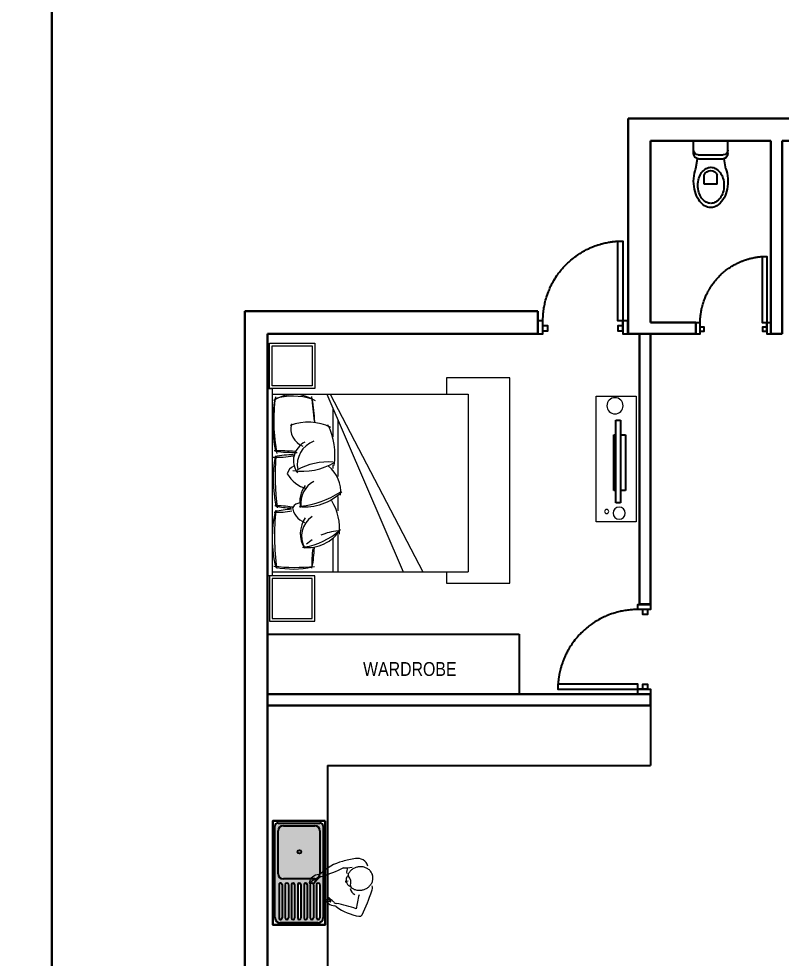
# Model space of a CAD drawing. Extents: x -454308 to 890911, y -14103 to 1343694.
# Drawn here: x 215224.8 to 215529.5, y 654188.9 to 654564.5 of the extents above; entities that cross this region are included whole.
import ezdxf

# ---------------------------------------------------------------- set-up
doc = ezdxf.new("R2010")
doc.units = 0
doc.header["$MEASUREMENT"] = 0
doc.header["$PDMODE"] = 32
doc.linetypes.add('DOT2', pattern=[3.174999999999998, 0, -3.174999999999998])
for name, color, linetype in [('A-Door', 144, 'Continuous'), ('cup', 126, 'Continuous'), ('ELE', 7, 'Continuous'), ('FURN', 250, 'Continuous'), ('PERSONA', 7, 'Continuous')]:
    doc.layers.add(name, color=color, linetype=linetype)
for name, color, linetype, lineweight in [('A-FURN', 35, 'Continuous', 5), ('AR-FUR', 11, 'Continuous', 9), ('Muebles', 46, 'Continuous', 0), ('TILE', 252, 'Continuous', 0), ('TXT', 42, 'Continuous', 25)]:
    doc.layers.add(name, color=color, linetype=linetype, lineweight=lineweight)
doc.styles.add('AA_03.50', font='ARIALN.TTF', dxfattribs={"height": 8})
doc.styles.get("Standard").update_dxf_attribs({"font": 'stylu.ttf', "height": 7})
doc.dimstyles.new('AA_03.50', dxfattribs={"dimtxt": 9, "dimasz": 3.25, "dimexe": 1.75, "dimexo": 3.375, "dimgap": 0.09, "dimtad": 0, "dimdec": 0, "dimzin": 3, "dimdsep": 46, "dimlunit": 4, "dimtxsty": 'AA_03.50', "dimblk": 'DOTSMALL', "dimcen": 0.09, "dimclre": 7, "dimadec": 0, "dimazin": 0, "dimtfac": 1, "dimtdec": 0, "dimtofl": 0, "dimtmove": 0, "dimatfit": 3, "dimfxl": 1, "dimtolj": 1, "dimtzin": 0, "dimlwd": -1, "dimarcsym": 0})

# ---------------------------------------------------------------- blocks, each defined once
blk = doc.blocks.new('_DotSmall')
at = {"color": 0, "linetype": 'ByBlock', "const_width": 0.5}
blk.add_lwpolyline([(-0.0625, 0, 1), (0.0625, 0, 1)], format="xyb", close=True, dxfattribs=at)
blk = doc.blocks.new('*D746')
at = {"color": 7, "linetype": 'DOT2', "lineweight": -2}
for p, q in [((214583.9959454122, 658231.8315010542), (214583.9959454122, 658117.1509505371)), ((215058.9959454122, 658231.8315010542), (215058.9959454122, 658117.1509505371))]:
    blk.add_line(p, q, dxfattribs=at)
at = {"color": 0}
for p, q in [((214583.9959454122, 658118.9009505371), (214810.1290013467, 658118.9009505371)), ((215058.9959454122, 658118.9009505371), (214832.8628894777, 658118.9009505371)), ((219968.4062340367, 647579.3305781679), (219998.5686214855, 647579.3305781679)), ((220046.4062340366, 647579.3305781679), (220016.2438465878, 647579.3305781679))]:
    blk.add_line(p, q, dxfattribs=at)
at = {"color": 7, "lineweight": -2}
for p, q in [((219968.4062340367, 647576.4833708273), (219968.4062340367, 647577.5805781679)), ((220046.4062340366, 647576.4833708273), (220046.4062340366, 647577.5805781679))]:
    blk.add_line(p, q, dxfattribs=at)
at = {"layer": 'DEFPOINTS', "color": 0, "lineweight": 30}
for p in [(214583.9959454122, 658235.2065010542), (215058.9959454122, 658235.2065010542), (214583.9959454122, 658118.9009505371), (219968.4062340367, 647579.8583708273), (219968.4062340367, 647579.3305781679), (220046.4062340366, 647579.8583708273)]:
    blk.add_point(p, dxfattribs=at)
at = {"color": 0, "xscale": 3.25, "yscale": 3.25, "zscale": 3.25, "rotation": 180}
for p in [(214583.9959454122, 658118.9009505371), (219968.4062340367, 647579.3305781679)]:
    blk.add_blockref('_DotSmall', p, dxfattribs=at)
at = {"color": 0, "xscale": 3.25, "yscale": 3.25, "zscale": 3.25}
for p in [(215058.9959454122, 658118.9009505371), (220046.4062340366, 647579.3305781679)]:
    blk.add_blockref('_DotSmall', p, dxfattribs=at)
at = {"color": 0, "lineweight": 30, "char_height": 8, "attachment_point": 5, "style": 'AA_03.50'}
for s, insert in [('\\A1;39\'-7"', (214821.4959454122, 658118.9009505371)), ('\\A1;6\'-6"', (220007.4062340367, 647579.3305781679))]:
    blk.add_mtext(s, dxfattribs=dict(at, insert=insert))
blk = doc.blocks.new('*D763')
at = {"color": 7, "linetype": 'DOT2', "lineweight": -2}
for p, q in [((214587.3709454122, 658235.2065010542), (214746.2663120627, 658235.2065010542)), ((214587.3709454122, 657642.2065010542), (214746.2663120627, 657642.2065010542))]:
    blk.add_line(p, q, dxfattribs=at)
at = {"color": 0}
for p, q in [((214744.5163120627, 658235.2065010542), (214744.5163120627, 657950.2044137418)), ((214744.5163120627, 657642.2065010542), (214744.5163120627, 657927.2085883666)), ((219843.7842356293, 648076.858370827), (219843.7842356293, 648021.916992928)), ((219843.7842356293, 647944.858370827), (219843.7842356293, 647999.7997487261))]:
    blk.add_line(p, q, dxfattribs=at)
at = {"color": 7, "lineweight": -2}
for p, q in [((219846.0767116807, 648076.858370827), (219845.5342356293, 648076.858370827)), ((219846.0767116808, 647944.858370827), (219845.5342356293, 647944.858370827))]:
    blk.add_line(p, q, dxfattribs=at)
at = {"layer": 'DEFPOINTS', "color": 0, "lineweight": 30}
for p in [(214583.9959454122, 658235.2065010542), (214744.5163120627, 658235.2065010542), (214583.9959454122, 657642.2065010542), (219842.7017116807, 648076.858370827), (219842.7017116808, 647944.858370827), (219843.7842356293, 647944.858370827)]:
    blk.add_point(p, dxfattribs=at)
at = {"color": 0, "xscale": 3.25, "yscale": 3.25, "zscale": 3.25}
for p, rotation in [((214744.5163120627, 658235.2065010542), 90), ((214744.5163120627, 657642.2065010542), 270), ((219843.7842356293, 648076.858370827), 90), ((219843.7842356293, 647944.858370827), 270)]:
    blk.add_blockref('_DotSmall', p, dxfattribs=dict(at, rotation=rotation))
at = {"color": 0, "lineweight": 30, "char_height": 8, "attachment_point": 5, "rotation": 90, "style": 'AA_03.50'}
for s, insert in [('\\A1;49\'-5"', (214744.5163120626, 657938.7065010542)), ('\\A1;11\'-0"', (219843.7842356291, 648010.858370827))]:
    blk.add_mtext(s, dxfattribs=dict(at, insert=insert))
blk = doc.blocks.new('cdsaf')
at = {"color": 5}
for p, q in [((1185429.422189953, 734143.1478803784, 20311.96115661881), (1185429.422189953, 734106.3622182042, 20311.96115661881)), ((1185431.439000349, 734143.1478803784, 20311.96115661881), (1185429.422189953, 734143.1478803784, 20311.96115661881)), ((1185431.439000349, 734106.3622182042, 20311.96115661881), (1185431.439000349, 734143.1478803784, 20311.96115661881)), ((1185427.158984917, 734136.7117680714, 20311.96115661881), (1185427.158984917, 734111.8157494643, 20311.96115661881)), ((1185429.422189953, 734136.7117680714, 20311.96115661881), (1185427.158984917, 734136.7117680714, 20311.96115661881)), ((1185432.29239861, 734136.7117680714, 20311.96115661881), (1185431.439000349, 734136.7117680714, 20311.96115661881)), ((1185432.29239861, 734111.8157494643, 20311.96115661881), (1185432.29239861, 734136.7117680714, 20311.96115661881)), ((1185427.158984917, 734111.8157494643, 20311.96115661881), (1185429.422189953, 734111.8157494643, 20311.96115661881)), ((1185431.439000349, 734111.8157494643, 20311.96115661881), (1185432.29239861, 734111.8157494643, 20311.96115661881)), ((1185429.422189953, 734106.3622182042, 20311.96115661881), (1185431.439000349, 734106.3622182042, 20311.96115661881))]:
    blk.add_line(p, q, dxfattribs=at)
blk = doc.blocks.new('WEWEEQ')
at = {"layer": 'Muebles'}
blk.add_lwpolyline([(1107845.508620962, 737873.2787227929), (1107829.475942924, 737873.2787227929), (1107829.475942924, 737823.1184077073), (1107845.508620962, 737823.1184077073)], close=True, dxfattribs=at)
for centre, radius in [((1107838.732746384, 737869.8386020312), 2.42809851194081), ((1107833.709585361, 737869.1911054831), 0.8101887535077436), ((1107837.036987074, 737826.9738724087), 3.237467262307556)]:
    blk.add_circle(centre, radius, dxfattribs=at)
at = {"color": 6, "linetype": 'ByBlock', "lineweight": 5, "xscale": 0.8945132207591084, "yscale": 0.8945132207591084, "zscale": 0.8945132207591084, "rotation": 180}
blk.add_blockref('cdsaf', (2168221.487708346, 1394533.531647011, 55552.58542513467), dxfattribs=at)
blk = doc.blocks.new('bed 111111')
at = {"layer": 'AR-FUR'}
for p, q in [((-0.8648734801188311, 1.394484268899474), (-0.864873480241158, -0.4996555586009209)), ((-0.817174189713114, 1.394484268896291), (-0.8648734801188311, 1.394484268899474)), ((-0.8171741898351002, -0.4996555586041043), (-0.817174189713114, 1.394484268896291)), ((-0.2633523924037036, -0.4435133120833826), (0.5085586795632935, 1.356473199239585)), ((-0.1509850229266476, 0.5918739501317419), (-0.1509850229173253, 0.7393422264650554)), ((-0.2017902873335515, 0.2737610754348907), (-0.2017902873312778, 0.3107720578544217)), ((-0.864873480241158, -0.4996555586009209), (-0.8171741898351002, -0.4996555586041043))]:
    blk.add_line(p, q, dxfattribs=at)
at = {"layer": 'AR-FUR', "color": 251}
for p, q in [((-0.8171741897152742, 1.356473199325135), (1.165751415914427, 1.35647319919701)), ((-0.2310073471998066, -0.4435133120856565), (0.7065295826802185, 1.35647319922657)), ((-0.2017902872855757, 1.016008371190594), (-0.2017902872632931, 1.356473199285346)), ((-0.1509850229017502, 0.97685751338264), (-0.1509850228771938, 1.356473199281992)), ((1.165751415798695, -0.44351331217581), (1.165751415914427, 1.35647319919701)), ((-0.1509850229764424, -0.1770413183734263), (-0.1509850229400627, 0.3895944663266277)), ((-0.2017902873699313, -0.2973477115854734), (-0.2017902873514004, -0.0096255739212552)), ((-0.8171741898316895, -0.4435133120475144), (1.165751415798695, -0.44351331217581))]:
    blk.add_line(p, q, dxfattribs=at)
at = {"layer": 'AR-FUR'}
for points in [[(-0.3848966784178174, 1.85448426890309), (-0.3848966784178174, 1.394484268902827), (-0.8448966784180811, 1.394484268902827), (-0.8448966784180811, 1.85448426890309)], [(-0.4126191670007985, 1.826761780320109), (-0.4126191670007985, 1.422206757485753), (-0.8171741898351002, 1.422206757485753), (-0.8171741898351002, 1.826761780320109)], [(-0.3848966784178174, -0.9596555586043676), (-0.3848966784178174, -0.4996555586041043), (-0.8448966784180811, -0.4996555586041043), (-0.8448966784180811, -0.9596555586043676)], [(-0.4126191670007985, -0.9319330700213868), (-0.4126191670007985, -0.5273780471870282), (-0.8171741898351002, -0.5273780471870282), (-0.8171741898351002, -0.9319330700213868)]]:
    blk.add_lwpolyline(points, close=True, dxfattribs=at)
at = {"layer": 'AR-FUR', "extrusion": (0, 0, -1)}
for centre, major_axis, ratio, start_param, end_param in [((-0.6028649756833602, 0.4546900107375791), (-0.6167806808948777, -0.6167806808357004), 0.9999999999999948, 2.151232564035594, 2.577545775268163), ((0.4135293591051551, 1.015513449876719), (0.8693132877171706, -0.8693132878005778), 0.9999999999999581, 2.135358129854123, 2.596988710214198), ((-1.942785069940553, 1.02623898112057), (1.100758181624666, -1.100758181730282), 0.9999999999974309, 5.317308957838817, 5.441753182815641), ((-0.4597174739357115, 0.7122893009100723), (0.2807011252008835, -0.2807011252278154), 0.9999999999995338, 3.804817598468775, 4.933588007681374), ((-0.4265037040186145, 0.6779821970957869), (0.1320026988499934, -0.1320026988626584), 0.9999999999998234, 2.441832845804638, 3.593048844491448), ((0.6667894397330656, 0.414915109754702), (-1.040855023687417, -1.040855023587549), 0.9999999999999944, 0.6306082953911636, 0.974387058910962), ((-0.7628549320597813, 1.425172765210274), (0.5215661172851778, -0.5215661173352198), 0.9999999999996866, 0.5850913095586572, 0.8233403121651068), ((-0.5998066719735107, 1.458177148104766), (-0.5203626497634698, -0.5203626497135431), 0.9999999999981725, -0.7572558915076674, -0.529592198506526), ((-0.5938762250447099, -0.2887645424830794), (-0.7053696419394543, -0.7053696418717771), 0.9999999999992928, 2.169540287411833, 2.324190400692806), ((-0.528807383815888, 0.7479545691711565), (0.0635545313576369, -0.0635545313637347), 0.9999999999956894, 0.8570017282958711, 1.8306162539231), ((-0.4885235534288769, 0.1599900065210136), (0.3807063697493112, -0.3807063697858383), 0.9999999999994187, 3.825535449522225, 4.70319330753963), ((-0.4569569645092316, 0.5459756644950744), (-0.2360714059035863, -0.2360714058809361), 0.9999999999980982, 3.827833050781627, 4.821859426075294), ((-0.384065633954151, 0.201312349425109), (-0.2284281912902993, -0.2284281912683825), 0.9999999999972135, 1.314019917534659, 2.087383135173085), ((-0.5579265460105489, 0.3869134122898572), (-0.0760202417317194, -0.0760202417244256), 0.9999999999988715, -0.4070227388910304, 0.5728920666586701), ((-0.5066758126571358, -0.2882447815674709), (0.4418520727786506, -0.4418520728210445), 0.9999999999998188, 3.766460888249051, 4.474078386705948), ((-0.8423523482210837, 0.167112768833249), (-0.4675412682839894, -0.4675412682391308), 0.9999999999996562, 3.758339040488491, 4.397290263578295), ((0.6231179147864623, -0.1481857229141497), (1.01433165501697, -1.014331655114292), 0.9999999999995178, 2.182403804589984, 2.554332998860689), ((-0.5994215947804378, 1.206296753424052), (-0.7322541242144062, -0.7322541241441494), 0.9999999999992478, -0.7842470797737106, -0.6026644268691708), ((-0.585431919084499, -1.35802787217392), (1.064388979999884, -1.064388980102006), 0.999999999999814, 3.795160955630481, 3.941763666686897), ((-0.4353463438075096, -0.0937710336532405), (-0.1358164484731741, -0.1358164484601432), 0.9999999999984153, 0.5346783583039266, 1.982179637698705), ((-0.4520556323657276, 0.353144009601408), (-0.3626142134554502, -0.3626142134206588), 0.9999999999999198, -1.24795639969562, -0.4241599147777258), ((-1.853614471735113, -0.1132790937035111), (-1.038790816982204, -1.038790816882537), 0.9999999999918832, 3.961010835349127, 4.118364615697005), ((-0.6064666421284528, 0.2398836069719437), (0.4681014964855238, -0.4681014965304362), 0.999999999999545, 0.4862335702639148, 1.065936287743507)]:
    blk.add_ellipse(centre, major_axis=major_axis, ratio=ratio, start_param=start_param, end_param=end_param, dxfattribs=at)
at = {"layer": 'AR-FUR', "color": 251, "extrusion": (0, 0, -1)}
for centre, major_axis, ratio, start_param, end_param in [((-0.5853935340458066, -0.6035264122688773), (1.352778751806237, -1.35277875193603), 0.999999999999763, 3.814055080321863, 4.030078564574923), ((1.562529251640284, 0.9929978697720117), (-1.665812617392379, -1.66581261723255), 0.9999999999999838, 0.6738472262221089, 0.924545079465306), ((1.5525714872158, 1.330942549919484), (-1.392707455603344, -1.39270745546972), 0.999999999992015, 0.6770002273547516, 0.7786819066043216), ((-0.5866200974153344, 0.4457829407034525), (0.4702282420625802, -0.4702282421076965), 0.9999999999987076, 4.07600002272082, 4.67189500763408), ((-0.0866174361513004, 1.529629808375544), (0.4199973036700764, -0.4199973037103732), 0.9999999999942399, 1.362211682624882, 1.484388051878668), ((-0.0866174361513004, 1.529629808375544), (0.4199973036711649, -0.4199973037114619), 0.9999999999943137, 0.8926686032418238, 1.199072922585648), ((-0.7562927180764519, 0.0062396039158443), (0.5274504476876384, -0.5274504477382451), 0.9999999999989291, 3.87248472680924, 4.116068327173118), ((2.03195442270362, 0.3803943219490975), (-1.992319242614759, -1.992319242423604), 0.9999999999997188, 0.7150593029200474, 0.9020801719700344), ((-0.278257642332278, 0.6613359518221956), (0.1760169479117187, -0.1760169479286068), 0.999999999999648, 1.274089344471595, 2.475678332045173), ((-0.6337525097736716, -0.2362239431996613), (0.660239901981122, -0.6602399020444691), 0.9999999999998864, 4.043868438615253, 4.496310693229309), ((-0.3135581940780412, 0.269007938728862), (-0.175671958101852, -0.1756719580849968), 0.9999999999993872, -0.4508923068007897, 0.9941176165307208), ((-0.2464965533040413, 0.9030715338795404), (-0.4663506449671913, -0.4663506449224471), 0.9999999999998662, -0.8578239595348044, -0.2800476976770638), ((-0.7730839537666725, -0.749157175575931), (-0.6686632489445458, -0.6686632488803906), 0.9999999999999852, 2.32050824444943, 2.537900807320193), ((0.9556094254378422, -0.1741069578870906), (1.241532912365927, -1.24153291248505), 0.9999999999997407, 2.218366048821291, 2.546273722451219), ((-0.8022453274982126, 3.042549215638928), (-2.059941211011754, -2.05994121081411), 0.9999999999987426, -0.8609912866030839, -0.7872531838163038), ((11.17377851997491, -1.446259389423403), (8.228424616844464, -8.228424617633948), 0.9999999999699937, 2.444591675723855, 2.46623201573045), ((-0.5953342488630824, -0.0511261071374065), (-0.2749032195492588, -0.2749032195228829), 0.9999999999997651, -1.375905785950284, -0.2183400276500427)]:
    blk.add_ellipse(centre, major_axis=major_axis, ratio=ratio, start_param=start_param, end_param=end_param, dxfattribs=at)
at = {"layer": 'AR-FUR', "color": 251, "extrusion": (0, 0, -0.9999999999999999)}
blk.add_ellipse((-0.2844553023932121, 0.9931110730104252), major_axis=(-0.1656729060278584, -0.1656729060119629), ratio=0.9999999999999896, start_param=-0.2075521349347891, end_param=1.319982602521403, dxfattribs=at)
at = {"layer": 'AR-FUR', "extrusion": (0, 0, -0.9999999999999998)}
for centre, major_axis, ratio, start_param, end_param in [((-0.2478958925956931, 0.968476362395904), (0.2006393083435694, -0.2006393083628199), 0.9999999999994337, 1.75145326220112, 2.903235178972681), ((-0.2789401313716553, 0.6419681691481287), (-0.1821882939567008, -0.1821882939392206), 0.999999999999947, 0.1207556544814841, 1.023990805076111), ((-0.3929455016618704, 0.2302963220574838), (0.1472044689024841, -0.1472044689166077), 0.9999999999994592, 1.241939125537633, 2.981597237833478)]:
    blk.add_ellipse(centre, major_axis=major_axis, ratio=ratio, start_param=start_param, end_param=end_param, dxfattribs=at)
at = {"layer": 'AR-FUR', "extrusion": (0, 0, -0.9999999999999999)}
blk.add_ellipse((-0.6654308341793467, 0.9180735730176364), major_axis=(-0.3756531563079808, -0.3756531562719383), ratio=0.99999999999869, start_param=3.823104577759587, end_param=4.483365266346042, dxfattribs=at)
blk = doc.blocks.new('qeert')
at = {"layer": 'AR-FUR'}
blk.add_lwpolyline([(817.8551420908519, -506.244828348814), (817.9689831371949, -506.244828348814), (817.9689831371949, -506.8852496875789), (815.8898195640652, -506.8852496875789), (815.8898195640652, -506.244828348814), (816.0551555794791, -506.244828348814)], dxfattribs=at)
at = {"layer": 'AR-FUR', "rotation": 270}
blk.add_blockref('bed 111111', (816.4986688916409, -505.2972289386775), dxfattribs=at)
blk = doc.blocks.new('eert')
at = {"layer": 'A-Door'}
blk.add_lwpolyline([(215530.533637806, 654326.3787478888), (215530.533637806, 654324.3876447104), (215525.3567696601, 654324.3876447104), (215525.3567696601, 654326.3787478888), (215530.533637806, 654326.3787478888), (215530.533637806, 654324.3876447104), (215529.3389758687, 654324.3876447104), (215529.3389758687, 654322.3965416034), (215527.3478728384, 654322.3965416034), (215527.3478728384, 654324.3876447104), (215525.3567696601, 654324.3876447104), (215524.3136563496, 654324.3705628709), (215523.735667833, 654324.3463724537), (215523.1638061187, 654324.3120773433), (215522.3949672384, 654324.2496667253), (215521.8284729299, 654324.1916590284), (215521.2858500107, 654324.1264736257), (215520.7706609291, 654324.0558170467), (215520.2548998148, 654323.9764696803), (215519.7347512873, 654323.8876536591), (215519.2244446588, 654323.7918637637), (215518.6602343277, 654323.675881821), (215518.3096074708, 654323.5984251581), (215517.7009963605, 654323.4540792345), (215517.1005249972, 654323.2992047763), (215516.4450522994, 654323.1157946917), (215515.982525093, 654322.9772179793), (215515.519426003, 654322.830762607), (215514.8844371508, 654322.6172033147), (215514.4524451605, 654322.4633469), (215513.778433171, 654322.2091455432), (215513.3014274249, 654322.0186126429), (215512.8017293639, 654321.8093530886), (215512.3972449396, 654321.632581988), (215511.9807990076, 654321.4435430376), (215511.4078199311, 654321.1715147531), (215510.9641614994, 654320.9511611619), (215510.366394534, 654320.640464744), (215509.7586012696, 654320.3078097478), (215509.2687985157, 654320.0270319302), (215508.5699750501, 654319.6060615106), (215508.2623583509, 654319.412906918), (215507.8763654496, 654319.1635326049), (215507.3272279444, 654318.7949047389), (215506.8314003026, 654318.4475672217), (215506.4098456856, 654318.1410067645), (215505.9673497133, 654317.8076580081), (215505.5311342345, 654317.46699633), (215505.0399929303, 654317.0685043805), (215504.4793003927, 654316.5932685835), (215504.1295903311, 654316.2853462134), (215503.5910438873, 654315.7929061857), (215503.2652985266, 654315.4837911675), (215502.8300090413, 654315.0567549856), (215502.4685820983, 654314.6894337789), (215502.1930786006, 654314.4012837716), (215501.9131111396, 654314.100918435), (215501.5447822715, 654313.6936222098), (215501.135063362, 654313.2234434695), (215500.7476196098, 654312.7611490256), (215500.3167623391, 654312.2253724777), (215499.845963505, 654311.6116258302), (215499.4919640862, 654311.1289653989), (215499.1198713146, 654310.6002751706), (215498.7610007174, 654310.0678096161), (215498.5129537531, 654309.6857349013), (215498.1920972257, 654309.1730248054), (215497.8859448773, 654308.6626841306), (215497.610196158, 654308.183669517), (215497.3672295453, 654307.7449716469), (215497.1662874619, 654307.3693541078), (215496.941064694, 654306.9333827356), (215496.7546704299, 654306.5595991607), (215496.5862590015, 654306.210915376), (215496.4331343166, 654305.8841400999), (215496.2585802118, 654305.499391402), (215496.1306537479, 654305.2084815889), (215496.0031834565, 654304.9104976213), (215495.8691607509, 654304.5878054224), (215495.725249116, 654304.2296902206), (215495.6018952059, 654303.9123198881), (215495.4849745884, 654303.6018392404), (215495.3168638613, 654303.1372534734), (215495.3168638613, 654303.1372534734), (215495.1827319704, 654302.7494530162), (215495.0878703657, 654302.4649642564), (215494.9924214488, 654302.1693014991), (215494.9924214488, 654302.1693014991), (215494.8532311608, 654301.7193375773), (215494.7683586189, 654301.4327466445), (215494.7683586189, 654301.4327466445), (215494.6773106163, 654301.1137394317), (215494.6773106163, 654301.1137394317), (215494.5957176188, 654300.8165839894), (215494.5957176188, 654300.8165839894), (215494.5131714818, 654300.503847922), (215494.5131714818, 654300.503847922), (215494.3938382677, 654300.0271113563), (215494.3938382677, 654300.0271113563), (215494.2791996989, 654299.5367433178), (215494.2791996989, 654299.5367433178), (215494.1657842647, 654299.0132278674), (215494.06120463, 654298.4879719856), (215494.0279267434, 654298.3104343673), (215494.0040308748, 654298.1793891677), (215493.965672934, 654297.9622071262), (215493.9380882264, 654297.8003212574), (215493.9003980027, 654297.5704877382), (215493.8827783256, 654297.4592702382), (215493.8554597555, 654297.2815586037), (215493.8401918518, 654297.1792105811), (215493.8224650662, 654297.0574132953), (215493.8008729061, 654296.9043822163), (215493.7820563513, 654296.7664275299), (215493.7694848346, 654296.6716518938), (215493.7548187801, 654296.5582181381), (215493.740914201, 654296.4475923982), (215493.7257631957, 654296.3233193967), (215493.7096160274, 654296.1861611876), (215493.6938428475, 654296.0469465738), (215493.6695798171, 654295.821177512), (215493.6519767549, 654295.6470439024), (215493.6370743816, 654295.491552015), (215493.6199399528, 654295.3019115109), (215493.6117648986, 654295.2066638999), (215493.6010648001, 654295.0765791859), (215493.5889034675, 654294.9200917357), (215493.5787562648, 654294.7811613545), (215493.5787562648, 654294.6670154493), (215493.4991192463, 654294.5210974738), (215493.4991192463, 654292.5299943669), (215530.533637806, 654292.5299943669), (215530.533637806, 654290.5388911885), (215525.3567696601, 654290.5388911885), (215525.3567696601, 654292.5299943669), (215527.3478728384, 654292.5299943669), (215527.3478728384, 654294.5210974738), (215529.3389758687, 654294.5210974738), (215529.3389758687, 654292.5299943669), (215525.3567696601, 654292.5299943669), (215525.3567696601, 654294.5210974738), (215493.4991192463, 654294.5210974738)], dxfattribs=at)
blk = doc.blocks.new('reg')
at = {"layer": 'A-Door'}
blk.add_lwpolyline([(214608.3943109211, 654484.823536074), (214610.0554939016, 654484.823536074), (214610.0554939016, 654489.1426120222), (214608.3943109211, 654489.1426120222), (214608.3943109211, 654484.823536074), (214610.0554939016, 654484.823536074), (214610.0554939016, 654485.8202459193), (214611.7166770254, 654485.8202459193), (214611.7166770254, 654487.4814287497), (214610.0554939016, 654487.4814287497), (214610.0554939016, 654489.1426120222), (214610.0697453127, 654490.0128842256), (214610.0899274101, 654490.4951020014), (214610.118540042, 654490.972207615), (214610.1706093141, 654491.6136522634), (214610.219005259, 654492.0862800505), (214610.2733895965, 654492.5389918432), (214610.3323385408, 654492.9688153592), (214610.398538499, 654493.399116471), (214610.4726378189, 654493.8330779184), (214610.5525555095, 654494.2588282948), (214610.6493197989, 654494.7295507194), (214610.7139418904, 654495.0220795616), (214610.8343703287, 654495.5298455941), (214610.9635824858, 654496.0308205029), (214611.1166019418, 654496.5776833915), (214611.2322169438, 654496.9635709301), (214611.3544050766, 654497.3499359166), (214611.5325782921, 654497.8797088277), (214611.6609410724, 654498.2401211639), (214611.8730217937, 654498.8024511506), (214612.0319840426, 654499.2004183416), (214612.2065699764, 654499.6173178522), (214612.3540505983, 654499.954780518), (214612.5117661679, 654500.3022225071), (214612.738720387, 654500.780260584), (214612.9225617284, 654501.1504060676), (214613.1817768123, 654501.649124943), (214613.4593117262, 654502.1562082334), (214613.6935655073, 654502.5648523979), (214614.0447823612, 654503.1478826645), (214614.2059318664, 654503.4045282364), (214614.4139854951, 654503.7265632101), (214614.7215327668, 654504.1847100854), (214615.0113174986, 654504.5983805141), (214615.2670816761, 654504.950084851), (214615.5451957255, 654505.3192605335), (214615.8294106312, 654505.6831963912), (214616.1618735951, 654506.0929569135), (214616.5583643116, 654506.560744399), (214616.8152646254, 654506.8525082917), (214617.2261087393, 654507.3018190603), (214617.4840042336, 654507.573589473), (214617.8402818865, 654507.9367528538), (214618.1467390751, 654508.2382922521), (214618.3871434485, 654508.4681456941), (214618.637739085, 654508.7017232287), (214618.9775473686, 654509.0090212235), (214619.3698188348, 654509.3508505804), (214619.7555124444, 654509.6740962195), (214620.202512423, 654510.0335617781), (214620.7145629408, 654510.4263503943), (214621.1172479385, 654510.7216931529), (214621.558335684, 654511.0321312359), (214622.0025732534, 654511.3315381317), (214622.3213392962, 654511.5384842581), (214622.7490946571, 654511.8061757762), (214623.17487352, 654512.0615996129), (214623.5745167201, 654512.2916576117), (214623.9405235379, 654512.4943651528), (214624.2539023155, 654512.6620119332), (214624.6176345029, 654512.8499157868), (214624.929483234, 654513.0054250596), (214625.2203909667, 654513.1459311049), (214625.4930206391, 654513.2736837585), (214625.8140176219, 654513.4193146577), (214626.0567245211, 654513.5260439601), (214626.3053334734, 654513.6323927792), (214626.5745563665, 654513.7442082664), (214626.8733329115, 654513.8642742309), (214627.1381159065, 654513.9671888205), (214627.3971507868, 654514.06473607), (214627.7847559558, 654514.2049913631), (214627.7847559558, 654514.2049913631), (214628.1082991346, 654514.3168979122), (214628.3456487276, 654514.3960412068), (214628.5923211729, 654514.4756743452), (214628.5923211729, 654514.4756743452), (214628.9677272923, 654514.591801475), (214629.2068309725, 654514.6626109061), (214629.2068309725, 654514.6626109061), (214629.4729794569, 654514.7385721981), (214629.4729794569, 654514.7385721981), (214629.7208972526, 654514.8066454899), (214629.7208972526, 654514.8066454899), (214629.9818137343, 654514.8755139887), (214629.9818137343, 654514.8755139887), (214630.3795564419, 654514.9750741927), (214630.3795564419, 654514.9750741927), (214630.7886720012, 654515.0707174065), (214630.7886720012, 654515.0707174065), (214631.2254424975, 654515.165340195), (214631.6636649608, 654515.2525913959), (214631.8117849358, 654515.2803552476), (214631.921116367, 654515.300291463), (214632.1023118935, 654515.332293606), (214632.2373737041, 654515.3553077749), (214632.4291245937, 654515.3867527721), (214632.5219135986, 654515.401452853), (214632.6701790921, 654515.4242447534), (214632.7555683198, 654515.4369829447), (214632.8571839851, 654515.4517726117), (214632.9848584206, 654515.4697869335), (214633.0999542037, 654515.4854855965), (214633.1790257662, 654515.4959739539), (214633.2736640505, 654515.508209902), (214633.3659593745, 654515.5198104829), (214633.4696405365, 654515.5324509708), (214633.584072173, 654515.5459228224), (214633.700219376, 654515.5590822314), (214633.8885791285, 654515.5793249878), (214634.0338593594, 654515.5940113426), (214634.1635867421, 654515.6064443224), (214634.3218042597, 654515.620739568), (214634.4012695901, 654515.6275599154), (214634.509799765, 654515.636487378), (214634.6403577718, 654515.646633626), (214634.7562675034, 654515.6550992857), (214634.8514998315, 654515.6550992857), (214634.9732395973, 654515.7215406948), (214636.6344225731, 654515.7215406948), (214636.6344225731, 654484.823536074), (214638.2956056966, 654484.823536074), (214638.2956056966, 654489.1426120222), (214636.6344225731, 654489.1426120222), (214636.6344225731, 654487.4814287497), (214634.9732395973, 654487.4814287497), (214634.9732395973, 654485.8202459193), (214636.6344225731, 654485.8202459193), (214636.6344225731, 654489.1426120222), (214634.9732395973, 654489.1426120222), (214634.9732395973, 654515.7215406948)], dxfattribs=at)
blk = doc.blocks.new('qwewerer')
at = {"layer": 'ELE', "color": 30}
for p, q in [((5777.864729340382, -153.8251510617486), (5777.864729340382, -153.9319056173227)), ((5778.01381470102, -153.8251510617486), (5778.01381470102, -153.9319056173227)), ((5778.07238394985, -154.1163303078803), (5777.806160091552, -154.1163303078803)), ((5777.742266365564, -154.1802240338755), (5777.742266365564, -154.3242960477486)), ((5777.795511137223, -154.1632069415577), (5778.083032904181, -154.1632069415577)), ((5778.13627767584, -154.1802240338755), (5778.13627767584, -154.3242960477486)), ((5778.13627767584, -154.3242960477486), (5777.742266365564, -154.3242960477486))]:
    blk.add_line(p, q, dxfattribs=at)
for points in [[(5777.939272020701, -153.5586362312772, 0.1424936983681253), (5777.868781488257, -153.5791414927578, 0.1071697165460671), (5777.79996798602, -153.6471735619467, 0.0786408298641539), (5777.758240304523, -153.7404567127194, 0.066012315555997), (5777.742266365564, -153.8609215864175, 0.06601231555599599), (5777.758240304523, -153.9813864601155, 0.0199642178922174), (5777.766040681807, -154.0062859962503, 0.1071697165460635)], [(5778.113627685658, -154.0030906231779, 0.0173725475895975), (5778.12030373688, -153.9813864601155, 0.0660123155559981), (5778.13627767584, -153.8609215864175, 0.0660123155559991), (5778.12030373688, -153.7404567127194, 0.0786408298641617), (5778.078576055384, -153.6471735619467, 0.1071697165460671), (5778.009762553158, -153.5791414927578, 0.1424936983681161), (5777.939272020701, -153.5586362312772, 0.1424936983681253)]]:
    blk.add_lwpolyline(points, format="xyb", dxfattribs=at)
blk.add_lwpolyline([(5777.940415183721, -153.6057114020998, 0.130744372021745), (5777.885658089344, -153.6202787820474, 0.1065289783166543), (5777.834235703803, -153.6665096307886, 0.0839786252461455), (5777.802288417603, -153.7312041130228, 0.0729101692013203), (5777.790254723171, -153.8132895390587, 0.0729101692013208), (5777.802288417603, -153.8953749650884, 0.0839786252461392), (5777.834235703803, -153.9600694473288, 0.1065289783166498), (5777.885658089344, -154.0063002960639, 0.1307443720217259), (5777.940415183721, -154.0208676760177, 0.1307443720217282), (5777.995172278093, -154.0063002960639, 0.1065289783166543), (5778.046594663637, -153.9600694473288, 0.0839786252461455), (5778.078541949835, -153.8953749650884, 0.0729101692013266), (5778.090575644256, -153.8132895390587, 0.072910169201322), (5778.078541949835, -153.7312041130228, 0.0839786252461514), (5778.046594663637, -153.6665096307886, 0.1065289783166485), (5777.995172278093, -153.6202787820474, 0.1307443720217304)], format="xyb", close=True, dxfattribs=at)
for points in [[(5778.01381470102, -153.8251510617486), (5777.864729340382, -153.8251510617486)], [(5777.766040681807, -154.0062859962503), (5777.784648466038, -154.1200604386613)], [(5778.113627685658, -154.0030906231779), (5778.094102085401, -154.1201346769984)]]:
    blk.add_lwpolyline(points, dxfattribs=at)
for centre, radius, start, end in [((5777.939272020694, -153.9044414533658), 0.0794411196541397, 200.2255843918751, 339.7744156081249), ((5777.806160091546, -154.1802240338755), 0.063893725991511, 90, 180), ((5778.072383949844, -154.1802240338755), 0.063893725991511, 0, 90), ((5777.795511137217, -154.2164517132111), 0.0532447716595925, 90, 180), ((5778.083032904174, -154.2164517132111), 0.0532447716595925, 0, 90)]:
    blk.add_arc(centre, radius, start, end, dxfattribs=at)
at = {"layer": 'TILE', "linetype": 'Continuous', "lineweight": 5}
for p, q in [((5777.878737078999, -153.9550531849793), (5777.878737078999, -153.955884745701)), ((5778.098371762094, -154.09454057172), (5778.098371762094, -154.1147874999581))]:
    blk.add_line(p, q, dxfattribs=at)
blk = doc.blocks.new('rtrttet')
at = {"layer": 'FURN', "ltscale": 5}
h = blk.add_hatch(color=252, dxfattribs=at)
h.set_gradient(color1=(132, 132, 132), rotation=89.99999999999996, one_color=1, tint=1, name='CURVED')
edge = h.paths.add_edge_path(flags=16)
edge.add_line((50990.56004541033, -3347.328410503327), (50990.56004541033, -3359.910334155564))
edge.add_arc((50991.15078083245, -3359.910334155564), 0.5907354221348183, 180, 360)
edge.add_line((50991.7415162546, -3359.910334155564), (50991.7415162546, -3347.328410503327))
edge.add_arc((50991.15078083245, -3347.328410503327), 0.5907354221348183, 0, 180)
edge = h.paths.add_edge_path(flags=16)
edge.add_line((50992.92298709886, -3347.328410503327), (50992.92298709886, -3359.910334155564))
edge.add_arc((50993.51372252098, -3359.910334155564), 0.5907354221348183, 180, 360)
edge.add_line((50994.10445794313, -3359.910334155564), (50994.10445794313, -3347.328410503327))
edge.add_arc((50993.51372252098, -3347.328410503327), 0.5907354221348183, 0, 180)
edge = h.paths.add_edge_path(flags=16)
edge.add_line((50995.28592878741, -3347.328410503327), (50995.28592878741, -3359.910334155564))
edge.add_arc((50995.87666420952, -3359.910334155564), 0.5907354221348183, 180, 360)
edge.add_line((50996.46739963167, -3359.910334155564), (50996.46739963167, -3347.328410503327))
edge.add_arc((50995.87666420952, -3347.328410503327), 0.5907354221348183, 0, 180)
edge = h.paths.add_edge_path(flags=16)
edge.add_line((50997.64887047594, -3347.328410503327), (50997.64887047594, -3359.910334155564))
edge.add_arc((50998.23960589809, -3359.910334155564), 0.5907354221348183, 180, 360)
edge.add_line((50998.83034132022, -3359.910334155564), (50998.83034132022, -3347.328410503327))
edge.add_arc((50998.23960589809, -3347.328410503327), 0.5907354221348183, 0, 180)
edge = h.paths.add_edge_path(flags=16)
edge.add_line((50989.37857456606, -3347.328410503327), (50989.37857456606, -3359.910334155564))
edge.add_arc((50988.78783914392, -3359.910334155564), 0.5907354221348183, -180, 0, ccw=False)
edge.add_line((50988.19710372178, -3359.910334155564), (50988.19710372178, -3347.328410503327))
edge.add_arc((50988.78783914392, -3347.328410503327), 0.5907354221348183, 0, 180, ccw=False)
edge = h.paths.add_edge_path(flags=16)
edge.add_line((50987.01563287752, -3347.328410503327), (50987.01563287752, -3359.910334155564))
edge.add_arc((50986.42489745539, -3359.910334155564), 0.5907354221348183, -180, 0, ccw=False)
edge.add_line((50985.83416203325, -3359.910334155564), (50985.83416203325, -3347.328410503327))
edge.add_arc((50986.42489745539, -3347.328410503327), 0.5907354221348183, 0, 180, ccw=False)
edge = h.paths.add_edge_path()
edge.add_line((51000.09801564757, -3325.312846690668), (51000.09801564757, -3359.787715925591))
edge.add_arc((50998.12889757379, -3359.787715925591), 1.969118073782724, -90, 0, ccw=False)
edge.add_line((50998.12889757379, -3361.756833999378), (50983.95124744254, -3361.756833999378))
edge.add_arc((50983.95124744254, -3359.787715925591), 1.969118073782724, 180, 270, ccw=False)
edge.add_line((50981.98212936877, -3359.787715925591), (50981.98212936877, -3325.312846690668))
edge.add_arc((50983.16360021303, -3325.312846690668), 1.181470844269636, 90, 180, ccw=False)
edge.add_line((50983.16360021303, -3324.131375846385), (50998.9165448033, -3324.131375846385))
edge.add_arc((50998.9165448033, -3325.312846690668), 1.181470844269636, 0, 90, ccw=False)
edge = h.paths.add_edge_path(flags=16)
edge.add_line((50984.65269118897, -3347.328410503327), (50984.65269118897, -3359.910334155564))
edge.add_arc((50984.07785513079, -3347.312511139378), 0.5750558960384421, 358.4156626171143, 541.5843373828856)
edge.add_arc((50984.07785513079, -3359.926233519499), 0.5750558960384421, 178.4156626171142, 361.5843373828858)
edge.add_line((50983.5030190726, -3347.335673492086), (50983.5030190726, -3359.910334155564))
h = blk.add_hatch(color=252, dxfattribs=at)
h.set_gradient(color1=(132, 132, 132), rotation=89.99999999999996, one_color=1, tint=1, name='CURVED')
edge = h.paths.add_edge_path()
edge.add_line((50999.21622282836, -3327.1003559008), (50999.21622282836, -3343.247124105828))
edge.add_arc((50997.24710475459, -3343.247124105828), 1.969118073782724, -90, 0, ccw=False)
edge.add_line((50997.24710475459, -3345.216242179598), (50985.43239631189, -3345.216242179598))
edge.add_arc((50985.43239631189, -3343.247124105828), 1.969118073782724, 180, 270, ccw=False)
edge.add_line((50983.46327823809, -3343.247124105828), (50983.46327823809, -3327.1003559008))
edge.add_arc((50985.43239631189, -3327.1003559008), 1.969118073782724, 90, 180, ccw=False)
edge.add_line((50985.43239631189, -3325.131237827027), (50997.24710475459, -3325.131237827027))
edge.add_arc((50997.24710475459, -3327.1003559008), 1.969118073782724, 0, 90, ccw=False)
at = {"layer": 'ELE'}
blk.add_lwpolyline([(51000.88566287708, -3323.343728616881), (50981.19448213926, -3323.343728616881), (50981.19448213926, -3362.544481228896), (51000.88566287708, -3362.544481228896)], close=True, dxfattribs=at)
blk.add_circle((50991.20272050669, -3334.973535494666), 0.6792338294544606, dxfattribs=at)
at = {"layer": 'FURN'}
for p, q in [((50981.19448213926, -3323.343728616881), (51000.88566287708, -3323.343728616881)), ((50981.19448213926, -3362.544481228896), (50981.19448213926, -3323.343728616881)), ((51000.88566287708, -3323.343728616881), (51000.88566287708, -3362.544481228896)), ((50981.98212936877, -3359.787715925591), (50981.98212936877, -3325.312846690668)), ((50983.16360021303, -3324.131375846385), (50998.9165448033, -3324.131375846385)), ((50983.16360021303, -3343.247124105828), (50983.16360021303, -3327.1003559008)), ((50983.16360021303, -3343.247124105828), (50983.16360021303, -3327.1003559008)), ((50985.13271828683, -3325.131237827027), (50996.94742672952, -3325.131237827027)), ((50985.13271828683, -3325.131237827027), (50996.94742672952, -3325.131237827027)), ((50998.9165448033, -3327.1003559008), (50998.9165448033, -3343.247124105828)), ((50998.9165448033, -3327.1003559008), (50998.9165448033, -3343.247124105828)), ((51000.09801564757, -3325.312846690668), (51000.09801564757, -3359.787715925591)), ((50983.5030190726, -3347.335673492086), (50983.5030190726, -3359.910334155564)), ((50996.94742672952, -3345.216242179598), (50985.13271828683, -3345.216242179598)), ((50996.94742672952, -3345.216242179598), (50985.13271828683, -3345.216242179598)), ((51000.88566287708, -3362.544481228896), (50981.19448213926, -3362.544481228896)), ((50998.12889757379, -3361.756833999378), (50983.95124744254, -3361.756833999378))]:
    blk.add_line(p, q, dxfattribs=at)
at = {"layer": 'FURN', "color": 0}
for p, q in [((50984.65269118897, -3347.328410503327), (50984.65269118897, -3359.910334155564)), ((50985.83416203325, -3347.328410503327), (50985.83416203325, -3359.910334155564)), ((50987.01563287752, -3347.328410503327), (50987.01563287752, -3359.910334155564)), ((50988.19710372178, -3347.328410503327), (50988.19710372178, -3359.910334155564)), ((50989.37857456606, -3347.328410503327), (50989.37857456606, -3359.910334155564)), ((50990.56004541033, -3347.328410503327), (50990.56004541033, -3359.910334155564)), ((50991.7415162546, -3347.328410503327), (50991.7415162546, -3359.910334155564)), ((50992.92298709886, -3347.328410503327), (50992.92298709886, -3359.910334155564)), ((50994.10445794313, -3347.328410503327), (50994.10445794313, -3359.910334155564)), ((50995.28592878741, -3347.328410503327), (50995.28592878741, -3359.910334155564)), ((50996.46739963167, -3347.328410503327), (50996.46739963167, -3359.910334155564)), ((50997.64887047594, -3347.328410503327), (50997.64887047594, -3359.910334155564)), ((50998.83034132022, -3347.328410503327), (50998.83034132022, -3359.910334155564))]:
    blk.add_line(p, q, dxfattribs=at)
at = {"layer": 'FURN'}
for centre, radius, start, end in [((50983.16360021303, -3325.312846690668), 1.181470844269636, 90, 180), ((50985.13271828683, -3327.1003559008), 1.969118073782724, 90, 180), ((50985.13271828683, -3327.1003559008), 1.969118073782724, 90, 180), ((50996.94742672952, -3327.1003559008), 1.969118073782724, 0, 90), ((50996.94742672952, -3327.1003559008), 1.969118073782724, 0, 90), ((50998.9165448033, -3325.312846690668), 1.181470844269636, 0, 90), ((50985.13271828683, -3343.247124105828), 1.969118073782724, 180, 270), ((50985.13271828683, -3343.247124105828), 1.969118073782724, 180, 270), ((50996.94742672952, -3343.247124105828), 1.969118073782724, 270, 0), ((50996.94742672952, -3343.247124105828), 1.969118073782724, 270, 0), ((50984.07785513079, -3347.312511139378), 0.5750558960384421, 358.4156626171143, 181.5843373828857), ((50986.42489745539, -3347.328410503327), 0.5907354221348183, 0, 180), ((50988.78783914392, -3347.328410503327), 0.5907354221348183, 0, 180), ((50991.15078083245, -3347.328410503327), 0.5907354221348183, 0, 180), ((50993.51372252098, -3347.328410503327), 0.5907354221348183, 0, 180), ((50995.87666420952, -3347.328410503327), 0.5907354221348183, 0, 180), ((50998.23960589809, -3347.328410503327), 0.5907354221348183, 0, 180), ((50983.95124744254, -3359.787715925591), 1.969118073782724, 180, 270), ((50984.07785513079, -3359.926233519499), 0.5750558960384421, 178.4156626171142, 1.584337382885721), ((50986.42489745539, -3359.910334155564), 0.5907354221348183, 180, 0), ((50988.78783914392, -3359.910334155564), 0.5907354221348183, 180, 0), ((50991.15078083245, -3359.910334155564), 0.5907354221348183, 180, 0), ((50993.51372252098, -3359.910334155564), 0.5907354221348183, 180, 0), ((50995.87666420952, -3359.910334155564), 0.5907354221348183, 180, 0), ((50998.23960589809, -3359.910334155564), 0.5907354221348183, 180, 0), ((50998.12889757379, -3359.787715925591), 1.969118073782724, 270, 0)]:
    blk.add_arc(centre, radius, start, end, dxfattribs=at)
blk = doc.blocks.new('pessoa_2')
at = {"layer": 'A-FURN', "lineweight": 0}
blk.add_line((0.0082905000000153, -0.3430909438627481), (0.0082905000000153, -0.35964674386274), dxfattribs=at)
for points in [[(0.0715221000000099, -0.3285088438627497), (0.0725568000000152, -0.3276577438627441), (0.0785391000000146, -0.3222931438627512), (0.0840813000000083, -0.3165535438627387), (0.0891723000000155, -0.310485743862742), (0.0938055000000162, -0.3041347438627469), (0.09797880000000699, -0.2975416438627434), (0.1016937000000126, -0.2907439438627506), (0.1049532000000113, -0.2837755438627454), (0.1077624000000128, -0.2766670438627443), (0.1101267000000092, -0.2694445438627468), (0.1120515000000068, -0.2621323438627456), (0.1135428000000047, -0.2547511438627481), (0.1146042000000023, -0.247320743862744), (0.1152399000000059, -0.2398579438627451), (0.115451400000012, -0.2323792438627521), (0.1152399000000059, -0.2249008438627413), (0.1146045000000129, -0.2174380438627423), (0.1135431000000153, -0.2100073438627419), (0.1120521000000139, -0.2026264438627408), (0.1101273000000162, -0.1953139438627431), (0.1077633000000162, -0.1880917438627421), (0.1049541000000147, -0.1809829438627446), (0.1016946000000161, -0.1740145438627394), (0.0979800000000069, -0.1672168438627466), (0.093806700000016, -0.1606237438627431), (0.0891735000000154, -0.1542724438627516), (0.0840828000000045, -0.1482046438627407), (0.0785406000000109, -0.142464743862746), (0.0725583000000114, -0.1371001438627388), (0.0661533000000105, -0.1321603438627505), (0.0593499000000151, -0.1276951438627378), (0.0521793000000059, -0.123754643862739), (0.04468080000000901, -0.1203862438627397), (0.0369018000000097, -0.1176328438627507), (0.0288954000000104, -0.1155325438627415), (0.0207225000000051, -0.1141147438627428), (0.0124473000000052, -0.1134004438627443), (0.0041376000000071, -0.1134001438627479), (-0.0041375999999929, -0.11411414386275), (-0.0123104999999839, -0.1155316438627523), (-0.0203168999999832, -0.1176319438627473), (-0.0280961999999931, -0.1203850438627398), (-0.0355943999999937, -0.1237531438627428), (-0.042765299999985, -0.1276933438627452), (-0.0495689999999911, -0.1321582438627473), (-0.0559742999999884, -0.1370980438627498), (-0.0619565999999878, -0.1424623438627464), (-0.0674990999999921, -0.1482022438627411), (-0.0725897999999887, -0.1542697438627414), (-0.0772232999999858, -0.1606207438627507), (-0.0813968999999872, -0.16721384386274), (-0.0851117999999929, -0.1740112438627506), (-0.0883712999999915, -0.1809796438627416), (-0.0911807999999894, -0.188088443862739), (-0.0935450999999859, -0.1953106438627401), (-0.0954701999999941, -0.2026228438627413), (-0.0969611999999955, -0.2100037438627424), (-0.0980228999999895, -0.2174344438627429), (-0.0986585999999932, -0.2248972438627419), (-0.0988703999999956, -0.2323756438627385), (-0.0986588999999896, -0.2398543438627456), (-0.0980237999999929, -0.2473171438627446), (-0.0969623999999954, -0.2547478438627451), (-0.0954716999999903, -0.2621287438627462), (-0.0935468999999927, -0.2694412438627438), (-0.0911828999999926, -0.2766634438627449), (-0.0883739999999875, -0.2837725438627387), (-0.0851147999999853, -0.2907409438627439), (-0.0814001999999903, -0.297538643862751), (-0.0772268999999852, -0.3041317438627402), (-0.0725939999999952, -0.3104830438627459), (-0.0675032999999843, -0.3165508438627427), (-0.0619610999999907, -0.322291043862748), (-0.0559790999999876, -0.3276556438627409), (-0.0549401999999901, -0.3285094438627425)], [(0.0019161000000167, -0.3554740438627419), (0.0019383000000062, -0.3556558438627491), (0.0020394000000152, -0.356409443862745), (0.0021666000000096, -0.3572341438627404), (0.0023283000000163, -0.3581425438627406), (0.0025353000000052, -0.3591463438627471), (0.002802900000006, -0.3602566438627406), (0.0031515000000155, -0.3614782438627486), (0.0036075000000153, -0.3628018438627407), (0.004203000000004, -0.3641899438627405), (0.0049695000000156, -0.3655594438627503), (0.0059247000000084, -0.36676634386275), (0.0070539000000167, -0.3676156438627487), (0.0082902000000047, -0.3679246438627501), (0.0095262000000105, -0.3676159438627451), (0.0106554000000045, -0.3667666438627464), (0.011610900000008, -0.3655597438627467), (0.0123774000000054, -0.3641902438627511), (0.0129729000000083, -0.3628021438627513), (0.0134292000000045, -0.361478543862745), (0.013777800000014, -0.3602572438627476), (0.0140454000000148, -0.3591466438627435), (0.0142524000000037, -0.3581428438627512), (0.0144141000000104, -0.3572347438627474), (0.0145416000000154, -0.3564097438627414), (0.0146427000000102, -0.3556561438627455), (0.0146652000000103, -0.3554743438627526)], [(0.1202703000000156, -0.5444830438627406), (0.1201641000000109, -0.5446996438627423), (0.1197477000000049, -0.5459518438627387), (0.1197396000000026, -0.5471557438627457), (0.1202076000000147, -0.54819764386275), (0.1211124000000154, -0.548991743862743), (0.1223247000000072, -0.5495125438627471), (0.1236855000000077, -0.5497906438627496), (0.1250637000000125, -0.5498839438627388), (0.1263774000000097, -0.5498512438627472), (0.1275873000000161, -0.5497396438627506), (0.1286820000000119, -0.5495824438627466), (0.1296660000000145, -0.5494006438627395), (0.130549500000015, -0.5492074438627415), (0.1313460000000077, -0.5490106438627436), (0.1320678000000157, -0.5488144438627387), (0.1327263000000158, -0.5486209438627441), (0.1333323000000064, -0.5484313438627453), (0.1338939000000039, -0.5482453438627461), (0.1344186000000036, -0.548062943862746), (0.134913300000008, -0.5478835438627386), (0.1353834000000091, -0.5477065438627449), (0.1358334000000099, -0.5475304438627405), (0.136267800000013, -0.547354943862743), (0.1366905000000145, -0.5471788438627386), (0.137104800000003, -0.547000643862745), (0.1375140000000101, -0.5468197438627413), (0.137921100000014, -0.546634343862749), (0.1383297000000141, -0.5464429438627434), (0.13874220000001, -0.5462443438627389), (0.1391619000000048, -0.5460364438627467), (0.1395924000000122, -0.5458168438627382), (0.140037300000003, -0.5455834438627392), (0.1404999000000089, -0.5453329438627466), (0.1409850000000148, -0.5450620438627425), (0.1414971000000094, -0.5447659438627426), (0.1420416000000131, -0.5444392438627405), (0.1426239000000038, -0.5440756438627404), (0.1432503000000054, -0.5436667438627439), (0.1437423000000138, -0.5433313438627465)]]:
    blk.add_lwpolyline(points, dxfattribs=at)
for centre, radius, start, end in [((-0.0789965999999964, -0.2376913438627497), 0.09999989999999999, 93.95830000000092, 178.237200000009), ((0.0908004000000062, -0.2366653438627395), 0.09999989999999999, 58.80300000000054, 86.08640000000842), ((-0.9145712999999916, -1.896930143862745), 2.040941099999999, 52.22200000000533, 58.80300000000054), ((1.861025400000014, -0.2974015438627475), 2.040941099999999, 178.2370999999941, 181.6154000000121), ((-1.118127299999982, -0.1827745438627488), 1.015361099999998, 349.6634400000123, 354.5040299999997), ((-0.0609701999999857, -0.2598982438627502), 0.080019, 230.1335999999839, 270), ((-0.0433904999999868, -0.314698043862748), 0.0179472, 230.2127999999957, 300.3372000000075), ((0.0108207000000107, -0.2944489438627471), 0.06696150000000001, 221.5632000000084, 263.3251999999886), ((0.0082905000000153, -0.4030093438627489), 0.084375, 59.6633000000076, 120.3366999999924), ((0.0057603000000057, -0.2944489438627471), 0.0669618, 276.6748340000024, 318.4368199999951), ((0.0599715000000032, -0.314698043862748), 0.0179472, 239.6627999999924, 309.7872000000044), ((0.0775512000000163, -0.2598982438627502), 0.0800187, 270, 322.1874699999939), ((0.6194082000000094, 0.6293989561372513), 1.015362, 242.611500000009, 249.9389999999944), ((1.344170100000011, -0.9892771438627505), 1.2623625, 148.2156999999931, 156.8382999999994), ((-0.0936305999999974, -0.1424908438627455), 0.4697055000000001, 310.7222299999934, 338.5449100000022), ((0.3199914000000064, -0.3040702438627392), 0.0256575, 331.5185399999927, 51.04809999998479), ((0.2900526000000099, -0.3322537438627506), 0.4697055000000001, 182.7679000000029, 210.7546999999934), ((-1.343262599999988, -0.6737299438627389), 1.2623625, 4.474949999986903, 14.70509999999279), ((0.0654840000000121, -0.4543420438627522), 0.1496976, 289.9131500000132, 338.0506600000113), ((0.3599766000000102, -0.7924678438627524), 0.3406439999999999, 123.8513999999867, 129.6532000000129), ((0.1542828000000043, -0.4832281438627464), 0.0307893, 301.1911100000098, 341.9938699999996), ((0.2328885000000156, -0.5218054438627462), 0.0307893, 130.7228999999979, 158.0512000000002), ((-0.1400540999999862, -0.5881879438627493), 0.0307893, 352.8745299999906, 30.75489999998636), ((-0.0104747999999972, -0.6043861438627403), 0.09979860000000002, 172.8745999999907, 245.4198000000106), ((-0.0539636999999971, -0.5755972438627452), 0.0307893, 179.318499999986, 220.1211000000018), ((-0.3478952999999905, -0.8026303438627451), 0.3406442999999999, 31.6599999999926, 37.46180000000458), ((0.1151109000000048, -0.5913358438627512), 0.0039897, 121.0123999999909, 289.9136000000095), ((-0.0039104999999893, -0.4284640438627463), 0.1977522, 306.2606871242373, 325.2982200000115), ((0.0745572000000152, -0.4480978438627404), 0.1066338, 295.3385600000137, 309.6524200000035), ((0.1097004000000084, -0.4744837438627485), 0.0768018, 296.3088699999972, 305.6404499999837), ((0.156200400000003, -0.5393377438627454), 0.003, 325.2992699999997, 125.6404999999948), ((-0.0713573999999966, -0.6313090438627427), 0.003, 38.53009999999812, 190.0013000000109), ((0.0550023000000124, -0.6062158438627421), 0.131835, 191.2655000000141, 218.3773999999978), ((-0.0089300999999864, -0.5815981438627489), 0.0768015, 218.5301999999942, 242.1095999999985), ((0.0328143000000125, -0.5678629438627496), 0.1066338, 211.6606000000139, 225.9744999999936), ((-0.0430736999999937, -0.6470047438627518), 0.0030441, 234.2125999999947, 54.2138000000189), ((-0.0518933999999973, -0.6907156438627453), 0.0044262, 268.7776999999846, 36.79879999998944)]:
    blk.add_arc(centre, radius, start, end, dxfattribs=at)

msp = doc.modelspace()

# ---------------------------------------------------------------- linework, layer by layer
at = {"lineweight": 30}
for p, q in [((215238.000147169, 654601.7572723507), (215238.000147169, 653815.7572723507)), ((215468.000147169, 654524.7572723506), (215582.000147169, 654524.7572723506)), ((215468.000147169, 654524.7572723507), (215468.000147169, 654438.7572723505)), ((215477.000147169, 654515.7572723506), (215525.000147169, 654515.7572723506)), ((215477.000147169, 654515.7572723506), (215477.000147169, 654443.2572723505)), ((215525.000147169, 654515.7572723506), (215525.000147169, 654438.7572723505)), ((215529.500147169, 654515.7572723506), (215529.500147169, 654438.7572723505)), ((215529.500147169, 654515.7572723506), (215577.500147169, 654515.7572723506)), ((215315.000147169, 654447.7572723508), (215315.000147169, 654149.2572723508)), ((215315.000147169, 654447.7572723508), (215432.000147169, 654447.7572723507)), ((215432.000147169, 654447.7572723506), (215432.000147169, 654438.7572723505)), ((215477.000147169, 654443.2572723505), (215495.000147169, 654443.2572723505)), ((215495.000147169, 654443.2572723505), (215495.000147169, 654438.7572723505)), ((215324.000147169, 654438.7572723508), (215324.000147169, 654158.2572723507)), ((215324.000147169, 654438.7572723508), (215432.000147169, 654438.7572723506)), ((215468.000147169, 654438.7572723506), (215495.000147169, 654438.7572723506)), ((215468.000147169, 654438.7572723506), (215477.000147169, 654438.7572723506)), ((215472.500147169, 654438.7572723505), (215472.500147169, 654330.7572723507)), ((215477.000147169, 654438.7572723505), (215477.000147169, 654330.7572723507)), ((215525.000147169, 654438.7572723506), (215529.500147169, 654438.7572723506)), ((215472.500147169, 654330.7572723507), (215477.000147169, 654330.7572723507)), ((215324.0001471691, 654294.7572723508), (215477.000147169, 654294.7572723507)), ((215477.000147169, 654290.2572723507), (215477.000147169, 654294.7572723507)), ((215324.0001471691, 654290.2572723508), (215477.000147169, 654290.2572723507))]:
    msp.add_line(p, q, dxfattribs=at)
at = {"layer": 'cup'}
for p, q in [((215324.0001471692, 654318.7572723508), (215424.500147169, 654318.7572723508)), ((215424.500147169, 654318.7572723507), (215424.500147169, 654294.7572723507)), ((215477.000147169, 654290.2572723507), (215477.000147169, 654266.2572723506)), ((215348.000147169, 654266.2572723508), (215348.000147169, 654182.2572723507)), ((215348.000147169, 654266.2572723508), (215477.000147169, 654266.2572723507))]:
    msp.add_line(p, q, dxfattribs=at)

# ---------------------------------------------------------------- block references
at = {"lineweight": 30, "xscale": -1, "rotation": 90}
msp.add_blockref('eert', (869758.3788950578, 869969.2909101564), dxfattribs=at)
at = {"lineweight": 30}
for name, p in [('reg', (886.7045414723689, -46.06626372341998)), ('eert', (-53.53349063705537, 4.218381162267178))]:
    msp.add_blockref(name, p, dxfattribs=at)
at = {"layer": 'A-FURN'}
for name, p, xscale, yscale, zscale, rotation in [('qeert', (195408.4975853974, 686633.3525750814), -39.48101731830775, 39.48101731830775, 39.48101731830773, 90), ('pessoa_2', (215370.814631659, 654223.6950623193), 43.70907628291624, 43.70907628291616, 43.70907628291621, 282.3827678313074)]:
    msp.add_blockref(name, p, dxfattribs=dict(at, xscale=xscale, yscale=yscale, zscale=zscale, rotation=rotation))
at = {"layer": 'A-FURN', "xscale": 1.0600000000004, "yscale": 1.059999999999945, "zscale": 1.06}
msp.add_blockref('rtrttet', (161286.1410279307, 657766.905853063), dxfattribs=at)
at = {"layer": 'ELE', "xscale": -34.69827985391021, "yscale": 34.69827985391021, "zscale": 34.69827985391021, "rotation": 180}
msp.add_blockref('qwewerer', (15016.44630769649, 649160.9696598281), dxfattribs=at)
at = {"layer": 'PERSONA', "linetype": 'ByBlock', "xscale": -1, "rotation": 180}
msp.add_blockref('WEWEEQ', (-892374.272530357, 1392236.949845785), dxfattribs=at)

# ---------------------------------------------------------------- texts
at = {"layer": 'TXT', "lineweight": 25, "insert": (215362.2133759987, 654307.6135931634), "char_height": 5.528883617601077, "width": 0.19630652361327, "attachment_point": 1}
msp.add_mtext('{\\fArial Narrow|b0|i0|c0|p34;WARDROBE}', dxfattribs=at)

# ---------------------------------------------------------------- dimensions: what is measured, and where the dimension line sits
at = {"lineweight": 30}
dim = msp.add_linear_dim(base=(214583.9959454122, 658118.9009505371), p1=(215058.9959454122, 658235.2065010542), p2=(214583.9959454122, 658235.2065010542), dimstyle='AA_03.50', override={"dimtxt": 8, "dimdec": 1, "dimtdec": 1, "dimfxl": 0.1}, dxfattribs=at)
dim.commit()
dim.dimension.update_dxf_attribs({"geometry": '*D746', "text_midpoint": (214821.4959454122, 658118.9009505371)})
dim = msp.add_linear_dim(base=(214744.5163120627, 658235.2065010542), p1=(214583.9959454122, 657642.2065010542), p2=(214583.9959454122, 658235.2065010542), angle=90, dimstyle='AA_03.50', override={"dimtxt": 8, "dimdec": 1, "dimtdec": 1, "dimfxl": 0.1}, dxfattribs=at)
dim.commit()
dim.dimension.update_dxf_attribs({"geometry": '*D763', "text_midpoint": (214744.5163120626, 657938.7065010542)})

doc.saveas('drawing.dxf')
